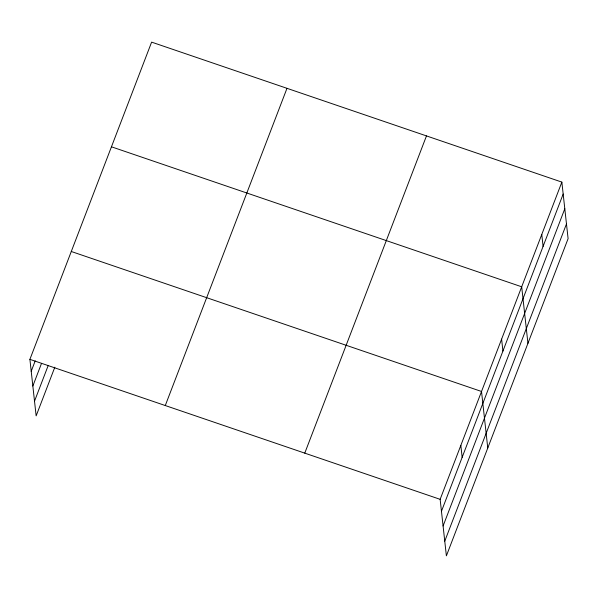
<?xml version="1.0" encoding="UTF-8"?>
<svg xmlns="http://www.w3.org/2000/svg" width="598" height="598" viewBox="0 0 598 598"><rect width="100%" height="100%" fill="white"/><g stroke="black" fill="none" stroke-linecap="round" stroke-linejoin="round"><path stroke-width="0.9" d="M54.829 367.187L36.142 415.894L29.9 359.353L151.615 42.129L561.858 182.106L568.1 238.647L446.385 555.871L440.143 499.33L561.858 182.106M31.216 371.291L35.222 360.848M32.845 386.009L41.516 363.39M34.52 401.176L48.199 365.513M165.28 405.549L286.995 88.317M304.763 453.142L426.479 135.91M441.459 511.268L563.174 194.036M443.088 525.986L564.804 208.762M444.763 541.153L566.478 223.929M111.452 146.809L521.695 286.793L527.937 343.327M71.282 251.496L481.525 391.473L487.766 448.014M29.9 359.353L440.143 499.33M541.773 234.446L543.089 246.383M501.61 339.133L502.925 351.063M460.834 445.405L462.149 457.335"/></g></svg>
